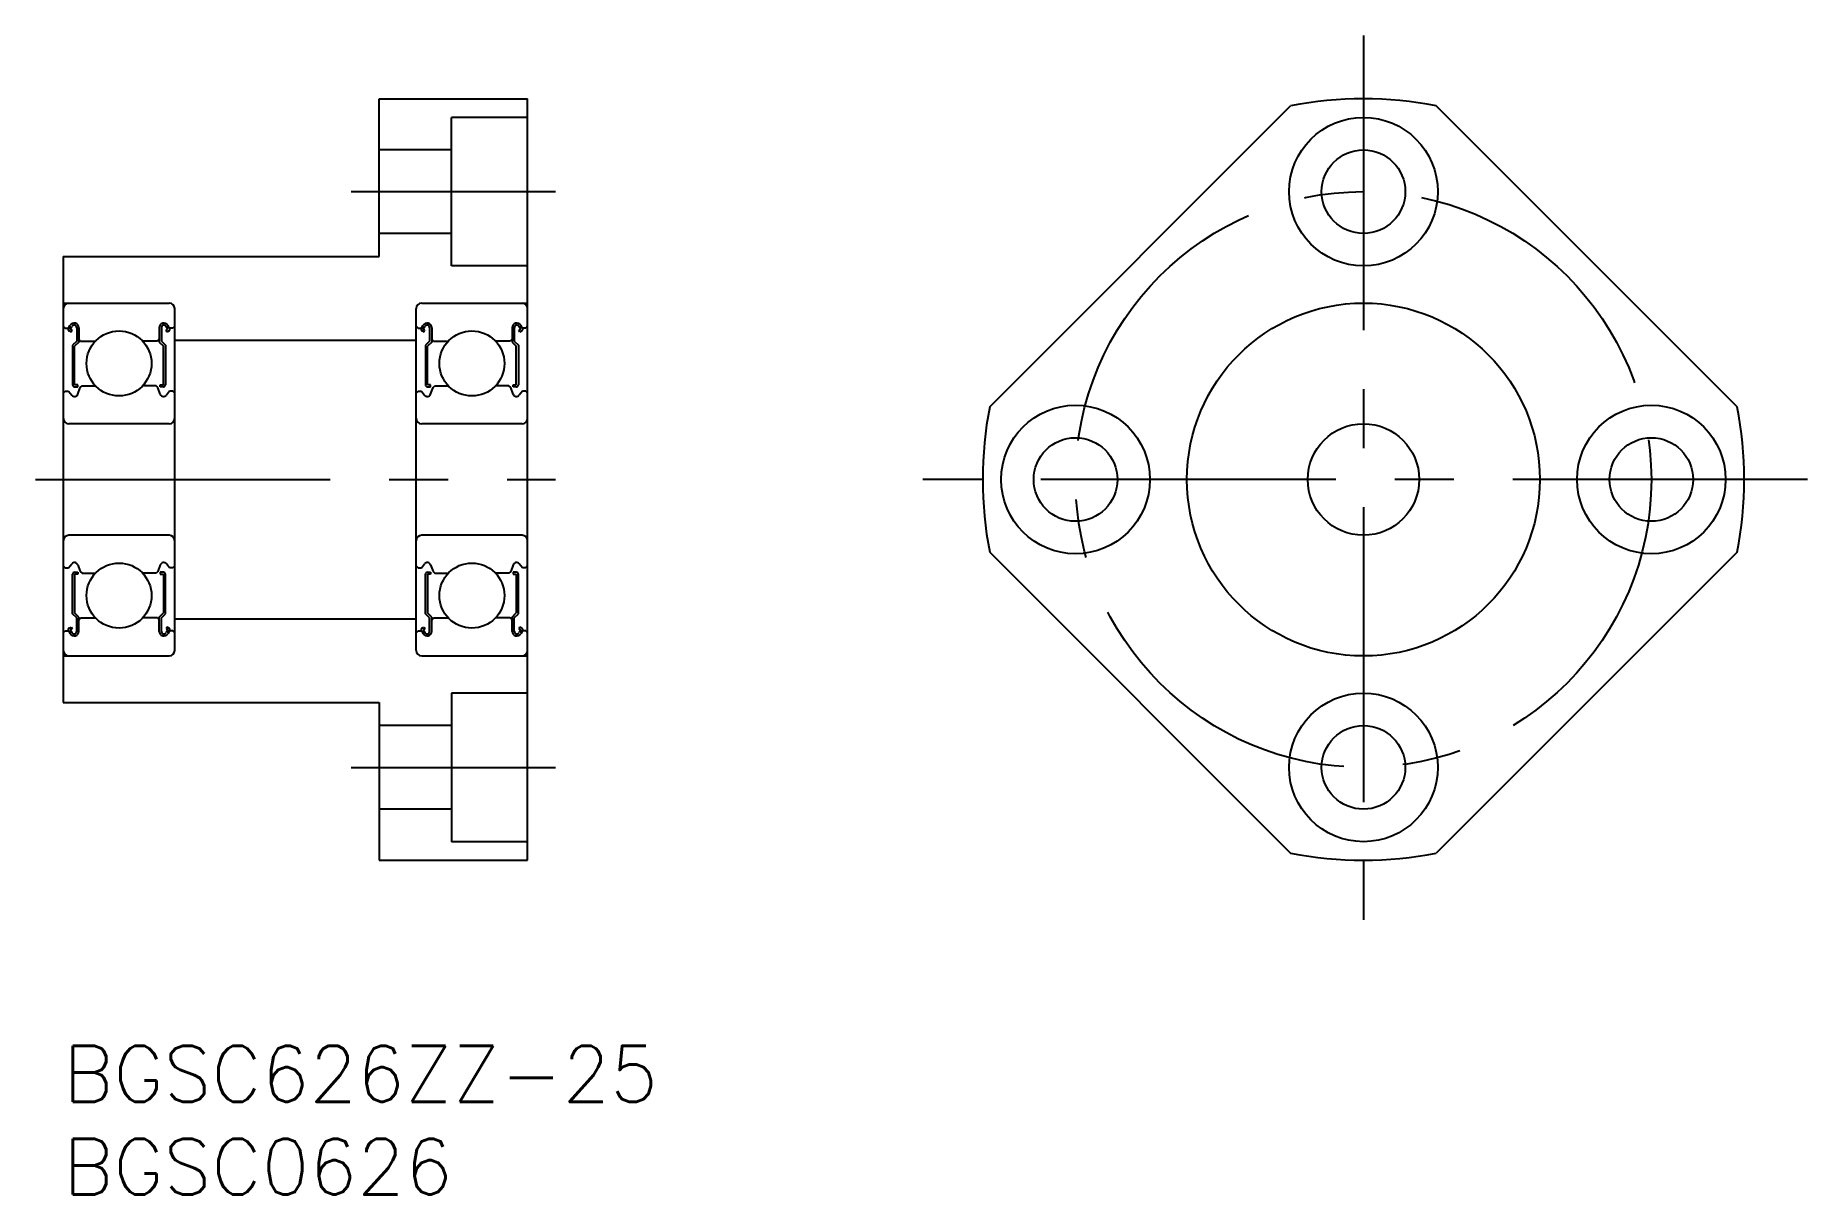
# Model space of a CAD drawing. Extents: x -1.5 to 93.9, y -8 to 54.4.
import ezdxf

# ---------------------------------------------------------------- set-up
doc = ezdxf.new("R2010")
doc.units = 0
doc.header["$LTSCALE"] = 0.5
doc.linetypes.add('CENTER', pattern=[50.8, 31.75, -6.35, 6.35, -6.35])
for name, color, linetype in [('MSM_CENTER', 1, 'CENTER'), ('MSM_CONTINUOUS', 7, 'CONTINUOUS'), ('MSM_PART_NUMBER', 7, 'CONTINUOUS')]:
    doc.layers.add(name, color=color, linetype=linetype)
doc.styles.get("Standard").update_dxf_attribs({"font": 'txt.shx', "height": 3, "bigfont": 'bigfont.shx'})

# ---------------------------------------------------------------- blocks, each defined once
blk = doc.blocks.new('*U1')
at = {"layer": 'MSM_PART_NUMBER'}
blk.add_text('BGSC626ZZ-25', height=3, dxfattribs=at).set_placement((0, -3))
blk = doc.blocks.new('*U2')
at = {"layer": 'MSM_PART_NUMBER'}
blk.add_text('BGSC0626', height=3, dxfattribs=at).set_placement((0, -8))

msp = doc.modelspace()

# ---------------------------------------------------------------- linework, layer by layer
at = {"layer": 'MSM_CENTER'}
for p, q in [((70, 54.411), (70, 6.589)), ((15.5, 46), (26.5, 46)), ((-1.5, 30.5), (26.5, 30.5)), ((93.911, 30.5), (46.089, 30.5)), ((15.5, 15), (26.5, 15))]:
    msp.add_line(p, q, dxfattribs=at)
msp.add_circle((70, 30.5), 15.5, dxfattribs=at)
at = {"layer": 'MSM_CONTINUOUS'}
for p, q in [((17, 51), (25, 51)), ((17, 42.5), (17, 51)), ((25, 10), (25, 51)), ((49.878, 34.42), (66.08, 50.622)), ((90.122, 34.42), (73.92, 50.622)), ((25, 50), (20.9, 50)), ((20.9, 42), (20.9, 50)), ((20.9, 48.25), (17, 48.25)), ((20.9, 43.75), (17, 43.75)), ((0, 42.5), (0, 18.5)), ((0, 42.5), (17, 42.5)), ((25, 42), (20.9, 42)), ((0, 40), (5.7, 40)), ((6, 21.3), (6, 39.7)), ((19, 21.3), (19, 39.7)), ((19.3, 40), (25, 40)), ((0, 38.75), (0.1, 38.65)), ((0.1, 38.65), (0.278, 38.65)), ((0.278, 38.65), (0.368, 38.803)), ((0.318, 38.498), (0.415, 38.443)), ((0.374, 38.594), (0.462, 38.743)), ((0.47, 38.539), (0.374, 38.594)), ((0.415, 38.443), (0.47, 38.539)), ((0.722, 38.671), (0.722, 37.95)), ((0.833, 38.675), (0.833, 37.904)), ((5.167, 38.675), (5.167, 37.904)), ((5.278, 38.671), (5.278, 37.95)), ((5.53, 38.539), (5.626, 38.594)), ((5.585, 38.443), (5.53, 38.539)), ((5.626, 38.594), (5.538, 38.743)), ((5.682, 38.498), (5.585, 38.443)), ((5.722, 38.65), (5.632, 38.803)), ((5.9, 38.65), (5.722, 38.65)), ((6, 38.75), (5.9, 38.65)), ((19, 38.75), (19.1, 38.65)), ((19.1, 38.65), (19.278, 38.65)), ((19.278, 38.65), (19.368, 38.803)), ((19.318, 38.498), (19.415, 38.443)), ((19.374, 38.594), (19.462, 38.743)), ((19.47, 38.539), (19.374, 38.594)), ((19.415, 38.443), (19.47, 38.539)), ((19.722, 38.671), (19.722, 37.95)), ((19.833, 38.675), (19.833, 37.904)), ((24.167, 38.675), (24.167, 37.904)), ((24.278, 38.671), (24.278, 37.95)), ((24.53, 38.539), (24.626, 38.594)), ((24.585, 38.443), (24.53, 38.539)), ((24.626, 38.594), (24.538, 38.743)), ((24.682, 38.498), (24.585, 38.443)), ((24.722, 38.65), (24.632, 38.803)), ((24.9, 38.65), (24.722, 38.65)), ((25, 38.75), (24.9, 38.65)), ((0.722, 37.95), (0.5, 37.728)), ((0.5, 37.728), (0.5, 35.6)), ((0.833, 37.904), (0.611, 37.682)), ((0.611, 35.601), (0.611, 37.682)), ((0.833, 38.05), (0.933, 37.95)), ((0.933, 37.95), (1.726, 37.95)), ((5.067, 37.95), (4.274, 37.95)), ((5.167, 38.05), (5.067, 37.95)), ((5.167, 37.904), (5.389, 37.682)), ((5.278, 37.95), (5.5, 37.728)), ((5.389, 35.601), (5.389, 37.682)), ((5.5, 37.728), (5.5, 35.6)), ((6, 38), (19, 38)), ((19.722, 37.95), (19.5, 37.728)), ((19.5, 37.728), (19.5, 35.6)), ((19.833, 37.904), (19.611, 37.682)), ((19.611, 35.601), (19.611, 37.682)), ((19.833, 38.05), (19.933, 37.95)), ((19.933, 37.95), (20.726, 37.95)), ((24.067, 37.95), (23.274, 37.95)), ((24.167, 38.05), (24.067, 37.95)), ((24.167, 37.904), (24.389, 37.682)), ((24.278, 37.95), (24.5, 37.728)), ((24.389, 35.601), (24.389, 37.682)), ((24.5, 37.728), (24.5, 35.6)), ((0.61, 35.49), (0.778, 35.49)), ((0.778, 35.601), (0.611, 35.601)), ((0.776, 35.094), (0.908, 35.456)), ((0.778, 35.49), (0.778, 35.601)), ((0.908, 35.456), (1.008, 35.55)), ((1.008, 35.55), (1.726, 35.55)), ((4.992, 35.55), (4.274, 35.55)), ((5.092, 35.456), (4.992, 35.55)), ((5.224, 35.094), (5.092, 35.456)), ((5.222, 35.601), (5.389, 35.601)), ((5.222, 35.49), (5.222, 35.601)), ((5.39, 35.49), (5.222, 35.49)), ((19.61, 35.49), (19.778, 35.49)), ((19.778, 35.601), (19.611, 35.601)), ((19.776, 35.094), (19.908, 35.456)), ((19.778, 35.49), (19.778, 35.601)), ((19.908, 35.456), (20.008, 35.55)), ((20.008, 35.55), (20.726, 35.55)), ((23.992, 35.55), (23.274, 35.55)), ((24.092, 35.456), (23.992, 35.55)), ((24.224, 35.094), (24.092, 35.456)), ((24.222, 35.601), (24.389, 35.601)), ((24.222, 35.49), (24.222, 35.601)), ((24.39, 35.49), (24.222, 35.49)), ((0, 35.15), (0.1, 35.25)), ((0.1, 35.25), (0.278, 35.25)), ((0.278, 35.25), (0.451, 35.038)), ((5.722, 35.25), (5.549, 35.038)), ((5.9, 35.25), (5.722, 35.25)), ((6, 35.15), (5.9, 35.25)), ((19, 35.15), (19.1, 35.25)), ((19.1, 35.25), (19.278, 35.25)), ((19.278, 35.25), (19.451, 35.038)), ((24.722, 35.25), (24.549, 35.038)), ((24.9, 35.25), (24.722, 35.25)), ((25, 35.15), (24.9, 35.25)), ((5.7, 33.5), (0.3, 33.5)), ((24.7, 33.5), (19.3, 33.5)), ((5.7, 27.5), (0.3, 27.5)), ((24.7, 27.5), (19.3, 27.5)), ((0, 25.85), (0.1, 25.75)), ((0.278, 25.75), (0.451, 25.962)), ((0.776, 25.906), (0.908, 25.544)), ((5.224, 25.906), (5.092, 25.544)), ((5.722, 25.75), (5.549, 25.962)), ((6, 25.85), (5.9, 25.75)), ((19, 25.85), (19.1, 25.75)), ((19.278, 25.75), (19.451, 25.962)), ((19.776, 25.906), (19.908, 25.544)), ((24.224, 25.906), (24.092, 25.544)), ((24.722, 25.75), (24.549, 25.962)), ((25, 25.85), (24.9, 25.75)), ((49.878, 26.58), (66.08, 10.378)), ((90.122, 26.58), (73.92, 10.378)), ((0.1, 25.75), (0.278, 25.75)), ((0.5, 23.272), (0.5, 25.4)), ((0.61, 25.51), (0.778, 25.51)), ((0.611, 25.399), (0.611, 23.318)), ((0.778, 25.399), (0.611, 25.399)), ((0.778, 25.51), (0.778, 25.399)), ((0.908, 25.544), (1.008, 25.45)), ((1.008, 25.45), (1.726, 25.45)), ((4.992, 25.45), (4.274, 25.45)), ((5.092, 25.544), (4.992, 25.45)), ((5.39, 25.51), (5.222, 25.51)), ((5.222, 25.51), (5.222, 25.399)), ((5.222, 25.399), (5.389, 25.399)), ((5.389, 25.399), (5.389, 23.318)), ((5.5, 23.272), (5.5, 25.4)), ((5.9, 25.75), (5.722, 25.75)), ((19.1, 25.75), (19.278, 25.75)), ((19.5, 23.272), (19.5, 25.4)), ((19.61, 25.51), (19.778, 25.51)), ((19.611, 25.399), (19.611, 23.318)), ((19.778, 25.399), (19.611, 25.399)), ((19.778, 25.51), (19.778, 25.399)), ((19.908, 25.544), (20.008, 25.45)), ((20.008, 25.45), (20.726, 25.45)), ((23.992, 25.45), (23.274, 25.45)), ((24.092, 25.544), (23.992, 25.45)), ((24.39, 25.51), (24.222, 25.51)), ((24.222, 25.51), (24.222, 25.399)), ((24.222, 25.399), (24.389, 25.399)), ((24.389, 25.399), (24.389, 23.318)), ((24.5, 23.272), (24.5, 25.4)), ((24.9, 25.75), (24.722, 25.75)), ((0.722, 23.05), (0.5, 23.272)), ((0.833, 23.096), (0.611, 23.318)), ((0.722, 22.329), (0.722, 23.05)), ((0.833, 22.325), (0.833, 23.096)), ((0.833, 22.95), (0.933, 23.05)), ((0.933, 23.05), (1.726, 23.05)), ((5.067, 23.05), (4.274, 23.05)), ((5.167, 22.95), (5.067, 23.05)), ((5.167, 23.096), (5.389, 23.318)), ((5.167, 22.325), (5.167, 23.096)), ((5.278, 23.05), (5.5, 23.272)), ((5.278, 22.329), (5.278, 23.05)), ((6, 23), (19, 23)), ((19.722, 23.05), (19.5, 23.272)), ((19.833, 23.096), (19.611, 23.318)), ((19.722, 22.329), (19.722, 23.05)), ((19.833, 22.325), (19.833, 23.096)), ((19.833, 22.95), (19.933, 23.05)), ((19.933, 23.05), (20.726, 23.05)), ((24.067, 23.05), (23.274, 23.05)), ((24.167, 22.95), (24.067, 23.05)), ((24.167, 23.096), (24.389, 23.318)), ((24.167, 22.325), (24.167, 23.096)), ((24.278, 23.05), (24.5, 23.272)), ((24.278, 22.329), (24.278, 23.05)), ((0, 22.25), (0.1, 22.35)), ((0.1, 22.35), (0.278, 22.35)), ((0.278, 22.35), (0.368, 22.197)), ((0.318, 22.502), (0.415, 22.557)), ((0.47, 22.461), (0.374, 22.406)), ((0.374, 22.406), (0.462, 22.257)), ((0.415, 22.557), (0.47, 22.461)), ((5.585, 22.557), (5.53, 22.461)), ((5.53, 22.461), (5.626, 22.406)), ((5.626, 22.406), (5.538, 22.257)), ((5.682, 22.502), (5.585, 22.557)), ((5.722, 22.35), (5.632, 22.197)), ((5.9, 22.35), (5.722, 22.35)), ((6, 22.25), (5.9, 22.35)), ((19, 22.25), (19.1, 22.35)), ((19.1, 22.35), (19.278, 22.35)), ((19.278, 22.35), (19.368, 22.197)), ((19.318, 22.502), (19.415, 22.557)), ((19.47, 22.461), (19.374, 22.406)), ((19.374, 22.406), (19.462, 22.257)), ((19.415, 22.557), (19.47, 22.461)), ((24.585, 22.557), (24.53, 22.461)), ((24.53, 22.461), (24.626, 22.406)), ((24.626, 22.406), (24.538, 22.257)), ((24.682, 22.502), (24.585, 22.557)), ((24.722, 22.35), (24.632, 22.197)), ((24.9, 22.35), (24.722, 22.35)), ((25, 22.25), (24.9, 22.35)), ((0, 21), (5.7, 21)), ((19.3, 21), (25, 21)), ((0, 18.5), (17, 18.5)), ((17, 18.5), (17, 10)), ((25, 19), (20.9, 19)), ((20.9, 19), (20.9, 11)), ((20.9, 17.25), (17, 17.25)), ((20.9, 12.75), (17, 12.75)), ((25, 11), (20.9, 11)), ((17, 10), (25, 10))]:
    msp.add_line(p, q, dxfattribs=at)
for centre, radius in [((70, 46), 4), ((70, 46), 2.25), ((70, 30.5), 9.5), ((3, 36.75), 1.75), ((22, 36.75), 1.75), ((54.5, 30.5), 4), ((85.5, 30.5), 4), ((70, 30.5), 3), ((54.5, 30.5), 2.25), ((85.5, 30.5), 2.25), ((3, 24.25), 1.75), ((22, 24.25), 1.75), ((70, 15), 4), ((70, 15), 2.25)]:
    msp.add_circle(centre, radius, dxfattribs=at)
for centre, radius, start, end in [((70, 30.5), 20.5, 78.97635, 101.02365), ((0.3, 39.7), 0.3, 90, 180), ((5.7, 39.7), 0.3, 0, 90), ((19.3, 39.7), 0.3, 90, 180), ((24.7, 39.7), 0.3, 0, 90), ((0.374, 38.594), 0.111, 149.98255, 240.02496), ((0.583, 38.675), 0.25, 0, 149.38173), ((0.582, 38.671), 0.14, 0, 149.38286), ((5.417, 38.675), 0.25, 30.61827, 180), ((5.418, 38.671), 0.14, 30.61714, 180), ((5.626, 38.594), 0.111, 299.97504, 30.01745), ((19.374, 38.594), 0.111, 149.98255, 240.02496), ((19.583, 38.675), 0.25, 0, 149.38173), ((19.582, 38.671), 0.14, 0, 149.38286), ((24.417, 38.675), 0.25, 30.61827, 180), ((24.418, 38.671), 0.14, 30.61714, 180), ((24.626, 38.594), 0.111, 299.97504, 30.01745), ((0.61, 35.6), 0.11, 180, 270), ((5.39, 35.6), 0.11, 270, 0), ((19.61, 35.6), 0.11, 180, 270), ((24.39, 35.6), 0.11, 270, 0), ((0.598, 35.159), 0.19, 219.27512, 340.00049), ((5.402, 35.159), 0.19, 199.99951, 320.72488), ((19.598, 35.159), 0.19, 219.27512, 340.00049), ((24.402, 35.159), 0.19, 199.99951, 320.72488), ((70, 30.5), 20.5, 168.97635, 191.02365), ((70, 30.5), 20.5, 348.97635, 11.02365), ((0.3, 33.8), 0.3, 180, 270), ((5.7, 33.8), 0.3, 270, 0), ((19.3, 33.8), 0.3, 180, 270), ((24.7, 33.8), 0.3, 270, 0), ((0.3, 27.2), 0.3, 90, 180), ((5.7, 27.2), 0.3, 0, 90), ((19.3, 27.2), 0.3, 90, 180), ((24.7, 27.2), 0.3, 0, 90), ((0.598, 25.841), 0.19, 19.99951, 140.72488), ((5.402, 25.841), 0.19, 39.27512, 160.00049), ((19.598, 25.841), 0.19, 19.99951, 140.72488), ((24.402, 25.841), 0.19, 39.27512, 160.00049), ((0.61, 25.4), 0.11, 90, 180), ((5.39, 25.4), 0.11, 0, 90), ((19.61, 25.4), 0.11, 90, 180), ((24.39, 25.4), 0.11, 0, 90), ((0.374, 22.406), 0.111, 119.97504, 210.01745), ((0.583, 22.325), 0.25, 210.61827, 360), ((0.582, 22.329), 0.14, 210.61714, 360), ((5.417, 22.325), 0.25, 180, 329.38173), ((5.418, 22.329), 0.14, 180, 329.38286), ((5.626, 22.406), 0.111, 329.98255, 60.02496), ((19.374, 22.406), 0.111, 119.97504, 210.01745), ((19.583, 22.325), 0.25, 210.61827, 360), ((19.582, 22.329), 0.14, 210.61714, 360), ((24.417, 22.325), 0.25, 180, 329.38173), ((24.418, 22.329), 0.14, 180, 329.38286), ((24.626, 22.406), 0.111, 329.98255, 60.02496), ((0.3, 21.3), 0.3, 180, 270), ((5.7, 21.3), 0.3, 270, 0), ((19.3, 21.3), 0.3, 180, 270), ((24.7, 21.3), 0.3, 270, 0), ((70, 30.5), 20.5, 258.97635, 281.02365)]:
    msp.add_arc(centre, radius, start, end, dxfattribs=at)

# ---------------------------------------------------------------- block references
for name in ['*U1', '*U2']:
    msp.add_blockref(name, (0, 0), dxfattribs=at)

doc.saveas('drawing.dxf')
